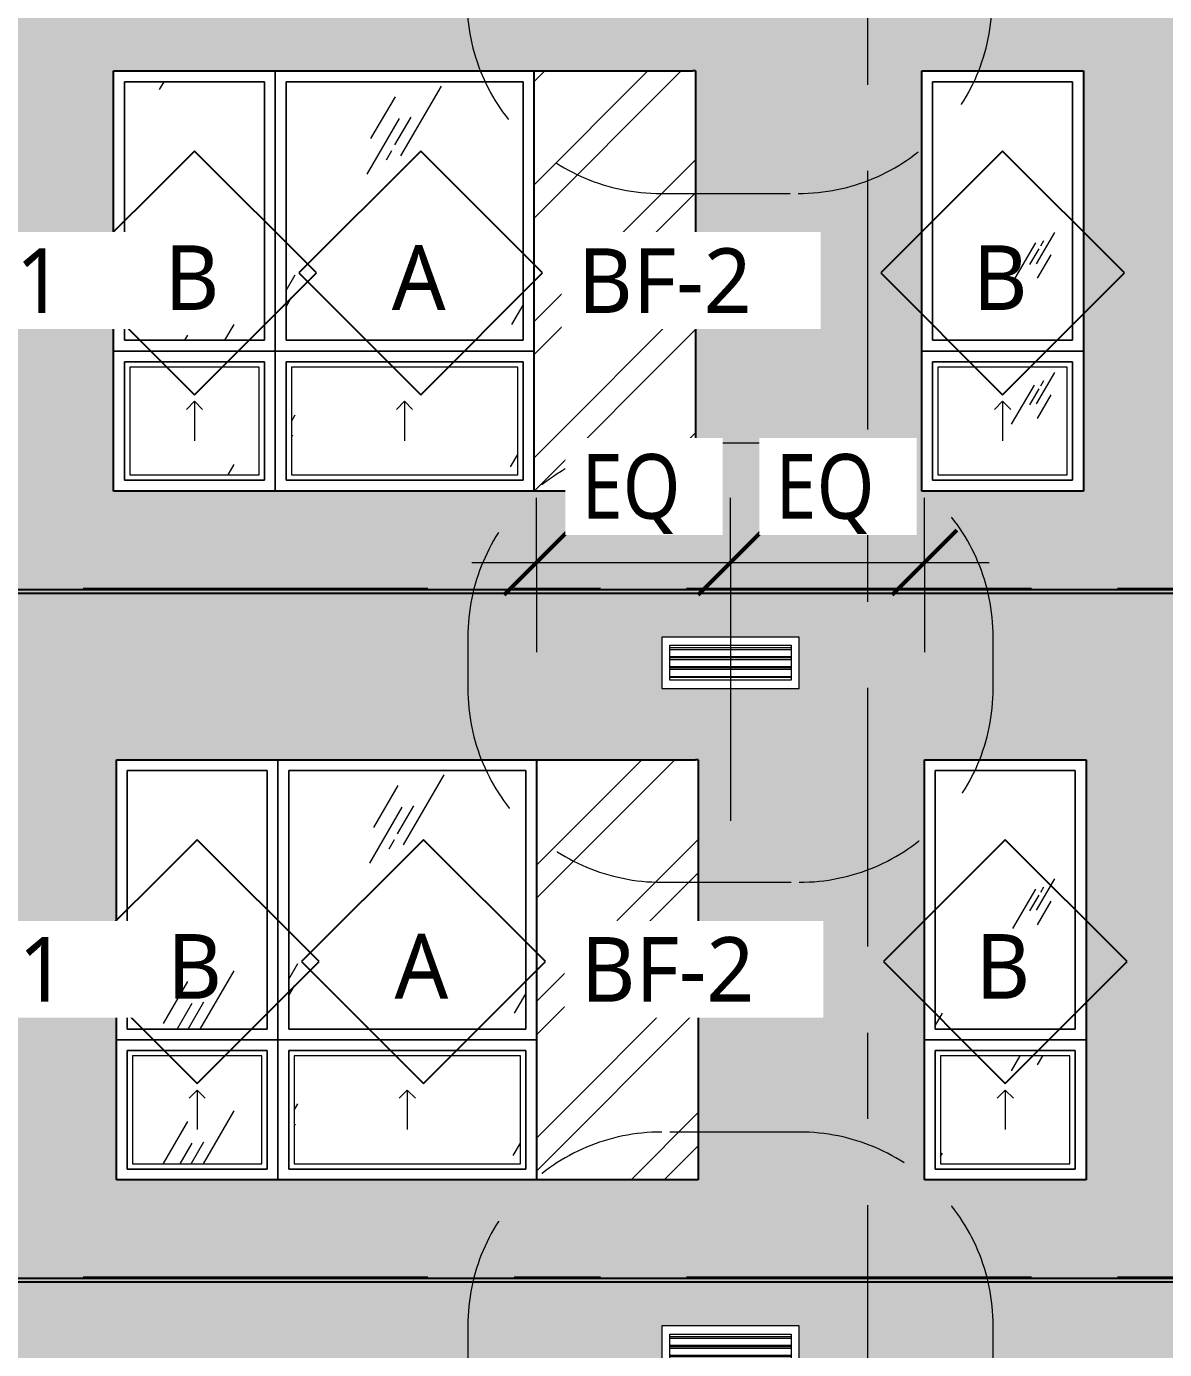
# Model space of a CAD drawing. Header units: inches. Extents: x 6 to 15224, y -733 to 6300.
# Drawn here: x 7010 to 7221.2, y 5463.4 to 5709 of the extents above; entities that cross this region are included whole.
import ezdxf

# ---------------------------------------------------------------- set-up
doc = ezdxf.new("R2010")
doc.units = ezdxf.units.IN
doc.header["$MEASUREMENT"] = 0
for name, pattern in [('Center 1_2_', [112, 64, -16, 16, -16]), ('Center 3_8_', [96, 48, -16, 16, -16]), ('Hidden 3_16_', [36, 24, -12])]:
    doc.linetypes.add(name, pattern=pattern)
for name, color, linetype, lineweight in [('A-ANNO-DIMS', 211, 'Continuous', 13), ('A-ANNO-DIMS-128', 211, 'Continuous', 13), ('A-FLOR-LEVL', 51, 'Continuous', 13), ('A-GENM', 13, 'Continuous', 18), ('A-GLAZ', 151, 'Continuous', 25), ('A-GLAZ-IDEN', 152, 'Continuous', 25), ('A-GLAZ-SILL', 1, 'Continuous', 18), ('A-WALL', 113, 'Continuous', 25), ('A-WALL-PATT', 111, 'Continuous', 25), ('G-ANNO-TEXT', 231, 'Continuous', 13), ('M-EQPM', 50, 'Continuous', 18), ('M-EQPM-HDLN', 50, 'Hidden 3_16_', 13), ('S-GRID', 1, 'Continuous', 13)]:
    doc.layers.add(name, color=color, linetype=linetype, lineweight=lineweight)
doc.styles.add('Open Sans_5', font='OpenSans-Regular.ttf', dxfattribs={"height": 12})
doc.styles.add('Open Sans_8', font='OpenSans-Regular.ttf', dxfattribs={"width": 0.88, "height": 12})
doc.dimstyles.new('Linear_-_3_32___Rounded_1_4___1', dxfattribs={"dimscale": 12, "dimtxt": 12.89496, "dimasz": 1, "dimexe": 1, "dimexo": 0.666667, "dimgap": 0.333333, "dimtad": 1, "dimrnd": 0.25, "dimzin": 3, "dimdsep": 46, "dimlunit": 4, "dimtxsty": 'Open Sans_8', "dimblk1": 'OBLIQUE', "dimblk2": 'OBLIQUE', "dimsah": 1, "dimcen": 0.09, "dimdle": 1, "dimadec": 3, "dimazin": 2, "dimtfac": 1, "dimtdec": 4, "dimtix": 1, "dimtmove": 0, "dimatfit": 3, "dimfxl": 1, "dimtvp": 1, "dimtfill": 1, "dimfrac": 2, "dimtolj": 1, "dimtzin": 0, "dimarcsym": 2})
pattern_1 = [(0, (7465.8091, 0), (5.12, 1.28), [0.16896, -3.671, 0.16896, -3.671, -20.48]), (0, (7465.8091, 0), (5.12, 1.28), [-7.68, 0.16896, -7.511, 0.16896, -3.671, -8.96]), (0, (7465.8091, 0), (5.12, 1.28), [-19.2, 0.16896, -2.391, 0.16896, -6.231]), (120, (7467.7291, 0.64), (-3.66851252, 3.79405007), [0.16896, -3.671, 0.16896, -3.671, -20.48]), (120, (7467.7291, 0.64), (-3.66851252, 3.79405007), [-7.68, 0.16896, -7.511, 0.16896, -3.671, -8.96]), (120, (7467.7291, 0.64), (-3.66851252, 3.79405007), [-19.2, 0.16896, -2.391, 0.16896, -6.231]), (240, (7468.3691, 3.2), (-1.45148748, -5.07405007), [0.16896, -3.671, 0.16896, -3.671, -20.48]), (240, (7468.3691, 3.2), (-1.45148748, -5.07405007), [-7.68, 0.16896, -7.511, 0.16896, -3.671, -8.96]), (240, (7468.3691, 3.2), (-1.45148748, -5.07405007), [-19.2, 0.16896, -2.391, 0.16896, -6.231])]

# ---------------------------------------------------------------- blocks, each defined once
blk = doc.blocks.new('1-2 WD Adaptive - 2_-6_x6_-6_-V85-NORTH ELEVATION')
at = {"layer": 'A-GLAZ', "lineweight": 13}
h = blk.add_hatch(dxfattribs=at)
h.set_pattern_fill('FP_161', color=256, style=0, pattern_type=2)
h.set_pattern_definition([(59.808, (1454.558, 5816.431), (144.0017, 239.99866), [9, -754.581]), (59.808, (1453.824, 5809.818), (144.0017, 239.99866), [12, -751.581]), (59.808, (1459.009, 5815.248), (144.0017, 239.99866), [6, -757.581]), (59.808, (1457.42, 5812.469), (144.0017, 239.99866), [2, -761.581]), (59.808, (1460.115, 5813.223), (144.0017, 239.99866), [15, -748.581]), (59.808, (1485.533, 5783.029), (144.0017, 239.99866), [5.063, -758.519]), (59.808, (1485.092, 5785.293), (144.0017, 239.99866), [6.75, -756.831]), (59.808, (1483.882, 5785.15), (144.0017, 239.99866), [3.375, -760.206]), (59.808, (1485.914, 5788.654), (144.0017, 239.99866), [1.125, -762.456]), (59.808, (1480.7, 5781.922), (144.0017, 239.99866), [8.437, -755.144])])
h.paths.add_polyline_path([(1460.06, 5778.62), (1460.06, 5826.62), (1434.06, 5826.62), (1434.06, 5778.62), (1438.66, 5778.62)])
at = {"layer": 'A-GLAZ-SILL', "lineweight": 13}
h = blk.add_hatch(dxfattribs=at)
h.set_pattern_fill('FP_160', color=256, style=0, pattern_type=2)
h.set_pattern_definition([(59.808, (1454.558, 5790.431), (144.0017, 239.99866), [9, -754.581]), (59.808, (1453.824, 5783.818), (144.0017, 239.99866), [12, -751.581]), (59.808, (1459.009, 5789.248), (144.0017, 239.99866), [6, -757.581]), (59.808, (1457.42, 5786.469), (144.0017, 239.99866), [2, -761.581]), (59.808, (1460.115, 5787.223), (144.0017, 239.99866), [15, -748.581]), (59.808, (1485.533, 5757.029), (144.0017, 239.99866), [5.063, -758.519]), (59.808, (1485.092, 5759.293), (144.0017, 239.99866), [6.75, -756.831]), (59.808, (1483.882, 5759.15), (144.0017, 239.99866), [3.375, -760.206]), (59.808, (1485.914, 5762.654), (144.0017, 239.99866), [1.125, -762.456]), (59.808, (1480.7, 5755.922), (144.0017, 239.99866), [8.438, -755.144])])
h.paths.add_polyline_path([(1455.06, 5753.62), (1459.06, 5753.62), (1459.06, 5773.62), (1435.06, 5773.62), (1435.06, 5753.62)])
at = {"layer": 'A-GLAZ', "lineweight": 13}
for p, q in [((1432.06, 5828.62), (1462.06, 5828.62)), ((1432.06, 5750.62), (1432.06, 5828.62)), ((1460.06, 5826.62), (1434.06, 5826.62)), ((1434.06, 5826.62), (1434.06, 5778.62)), ((1460.06, 5778.62), (1460.06, 5826.62)), ((1462.06, 5828.62), (1462.06, 5750.62)), ((1434.06, 5778.62), (1460.06, 5778.62)), ((1432.06, 5776.62), (1462.06, 5776.62)), ((1462.06, 5776.62), (1432.06, 5776.62)), ((1460.06, 5774.62), (1434.06, 5774.62)), ((1434.06, 5774.62), (1434.06, 5752.62)), ((1460.06, 5752.62), (1460.06, 5774.62)), ((1462.06, 5750.62), (1432.06, 5750.62)), ((1434.06, 5752.62), (1460.06, 5752.62))]:
    blk.add_line(p, q, dxfattribs=at)
at = {"layer": 'A-GLAZ', "linetype": 'Hidden 3_16_', "lineweight": 13}
for q in [(1445.56, 5765.79), (1448.56, 5765.79), (1447.06, 5759.96)]:
    blk.add_line((1447.06, 5767.29), q, dxfattribs=at)
at = {"layer": 'A-GLAZ-SILL'}
for p, q in [((1434.06, 5826.62), (1460.06, 5826.62)), ((1434.06, 5778.62), (1434.06, 5826.62)), ((1460.06, 5826.62), (1434.06, 5826.62)), ((1434.06, 5826.62), (1434.06, 5778.62)), ((1460.06, 5826.62), (1460.06, 5778.62)), ((1460.06, 5778.62), (1460.06, 5826.62)), ((1460.06, 5778.62), (1434.06, 5778.62)), ((1434.06, 5778.62), (1460.06, 5778.62)), ((1434.06, 5774.62), (1460.06, 5774.62)), ((1434.06, 5752.62), (1434.06, 5774.62)), ((1460.06, 5774.62), (1434.06, 5774.62)), ((1434.06, 5774.62), (1434.06, 5752.62)), ((1459.06, 5773.62), (1435.06, 5773.62)), ((1435.06, 5773.62), (1435.06, 5753.62)), ((1459.06, 5753.62), (1459.06, 5773.62)), ((1460.06, 5774.62), (1460.06, 5752.62)), ((1460.06, 5752.62), (1460.06, 5774.62)), ((1435.06, 5753.62), (1459.06, 5753.62)), ((1460.06, 5752.62), (1434.06, 5752.62)), ((1434.06, 5752.62), (1460.06, 5752.62))]:
    blk.add_line(p, q, dxfattribs=at)
blk = doc.blocks.new('1-2 WD Adaptive-Recess-TS - 4_-0_x6_-6_ - 2_-6_ Recess R-V92-NORTH ELEVATION')
at = {"layer": 'A-GLAZ', "lineweight": 13}
h = blk.add_hatch(dxfattribs=at)
h.set_pattern_fill('FP_165', color=256, style=0, pattern_type=2)
h.set_pattern_definition([(45.064, (1563.732, 0), (-12.64331, 12.67116), []), (45.064, (1563.732, 19.2), (-12.64331, 12.67116), [])])
h.paths.add_polyline_path([(1216.56, 5494.87), (1216.56, 5572.87), (1186.56, 5572.87), (1186.56, 5494.87), (1195.79, 5494.87)])
h = blk.add_hatch(dxfattribs=at)
h.set_pattern_fill('FP_189', color=256, style=0, pattern_type=2)
h.set_pattern_definition([(59.808, (1170.058, 5560.681), (144.0017, 239.99866), [9, -754.581]), (59.808, (1169.324, 5554.068), (144.0017, 239.99866), [12, -751.581]), (59.808, (1174.509, 5559.498), (144.0017, 239.99866), [6, -757.581]), (59.808, (1172.92, 5556.719), (144.0017, 239.99866), [2, -761.581]), (59.808, (1175.615, 5557.473), (144.0017, 239.99866), [15, -748.581]), (59.808, (1201.033, 5527.279), (144.0017, 239.99866), [5.063, -758.519]), (59.808, (1200.592, 5529.543), (144.0017, 239.99866), [6.75, -756.831]), (59.808, (1199.382, 5529.4), (144.0017, 239.99866), [3.375, -760.206]), (59.808, (1201.414, 5532.904), (144.0017, 239.99866), [1.125, -762.456]), (59.808, (1196.2, 5526.172), (144.0017, 239.99866), [8.437, -755.144])])
h.paths.add_polyline_path([(1140.56, 5522.87), (1184.56, 5522.87), (1184.56, 5570.87), (1140.56, 5570.87), (1140.56, 5545.46)])
at = {"layer": 'A-GLAZ-SILL', "lineweight": 13}
h = blk.add_hatch(dxfattribs=at)
h.set_pattern_fill('FP_188', color=256, style=0, pattern_type=2)
h.set_pattern_definition([(59.808, (1170.058, 5534.681), (144.0017, 239.99866), [9, -754.581]), (59.808, (1169.324, 5528.068), (144.0017, 239.99866), [12, -751.581]), (59.808, (1174.509, 5533.498), (144.0017, 239.99866), [6, -757.581]), (59.808, (1172.92, 5530.719), (144.0017, 239.99866), [2, -761.581]), (59.808, (1175.615, 5531.473), (144.0017, 239.99866), [15, -748.581]), (59.808, (1201.033, 5501.279), (144.0017, 239.99866), [5.062, -758.519]), (59.808, (1200.592, 5503.543), (144.0017, 239.99866), [6.75, -756.831]), (59.808, (1199.382, 5503.4), (144.0017, 239.99866), [3.375, -760.206]), (59.808, (1201.414, 5506.904), (144.0017, 239.99866), [1.125, -762.456]), (59.808, (1196.2, 5500.172), (144.0017, 239.99866), [8.438, -755.144])])
h.paths.add_polyline_path([(1158.54, 5497.87), (1183.56, 5497.87), (1183.56, 5517.87), (1141.56, 5517.87), (1141.56, 5497.87)])
at = {"layer": 'A-GLAZ', "lineweight": 13}
for p, q in [((1138.56, 5520.87), (1138.56, 5572.87)), ((1138.56, 5572.87), (1216.09, 5572.87)), ((1138.56, 5494.87), (1138.56, 5572.87)), ((1184.56, 5570.87), (1140.56, 5570.87)), ((1140.56, 5570.87), (1140.56, 5522.87)), ((1184.56, 5522.87), (1184.56, 5570.87)), ((1140.56, 5522.87), (1184.56, 5522.87)), ((1138.56, 5494.87), (1138.56, 5520.87)), ((1138.56, 5520.87), (1186.56, 5520.87)), ((1186.56, 5520.87), (1138.56, 5520.87)), ((1184.56, 5518.87), (1140.56, 5518.87)), ((1140.56, 5518.87), (1140.56, 5496.87)), ((1184.56, 5496.87), (1184.56, 5518.87)), ((1140.56, 5496.87), (1184.56, 5496.87)), ((1216.09, 5494.87), (1138.56, 5494.87))]:
    blk.add_line(p, q, dxfattribs=at)
at = {"layer": 'A-GLAZ'}
for p, q in [((1186.56, 5572.87), (1186.56, 5494.87)), ((1216.56, 5572.87), (1216.09, 5572.87)), ((1216.56, 5572.87), (1216.56, 5494.87)), ((1216.56, 5494.87), (1216.09, 5494.87))]:
    blk.add_line(p, q, dxfattribs=at)
at = {"layer": 'A-GLAZ', "linetype": 'Hidden 3_16_', "lineweight": 13}
for q in [(1161.06, 5510.04), (1164.06, 5510.04), (1162.56, 5504.21)]:
    blk.add_line((1162.56, 5511.54), q, dxfattribs=at)
at = {"layer": 'A-GLAZ-SILL'}
for p, q in [((1140.56, 5570.87), (1184.56, 5570.87)), ((1140.56, 5522.87), (1140.56, 5570.87)), ((1184.56, 5570.87), (1140.56, 5570.87)), ((1140.56, 5570.87), (1140.56, 5522.87)), ((1184.56, 5570.87), (1184.56, 5522.87)), ((1184.56, 5522.87), (1184.56, 5570.87)), ((1184.56, 5522.87), (1140.56, 5522.87)), ((1140.56, 5522.87), (1184.56, 5522.87)), ((1140.56, 5518.87), (1184.56, 5518.87)), ((1140.56, 5496.87), (1140.56, 5518.87)), ((1184.56, 5518.87), (1140.56, 5518.87)), ((1140.56, 5518.87), (1140.56, 5496.87)), ((1183.56, 5517.87), (1141.56, 5517.87)), ((1141.56, 5517.87), (1141.56, 5497.87)), ((1183.56, 5497.87), (1183.56, 5517.87)), ((1184.56, 5518.87), (1184.56, 5496.87)), ((1184.56, 5496.87), (1184.56, 5518.87)), ((1141.56, 5497.87), (1183.56, 5497.87)), ((1184.56, 5496.87), (1140.56, 5496.87)), ((1140.56, 5496.87), (1184.56, 5496.87))]:
    blk.add_line(p, q, dxfattribs=at)
blk = doc.blocks.new('1-2 WD Adaptive-Recess-TS - 4_-0_x6_-6_ - 2_-6_ Recess R-V93-NORTH ELEVATION')
at = {"layer": 'A-GLAZ', "lineweight": 13}
h = blk.add_hatch(dxfattribs=at)
h.set_pattern_fill('FP_190', color=256, style=0, pattern_type=2)
h.set_pattern_definition([(45.064, (1563.73, 0), (-12.64331, 12.67116), []), (45.064, (1563.73, 19.2), (-12.64331, 12.67116), [])])
h.paths.add_polyline_path([(1216.06, 5622.75), (1216.06, 5700.75), (1186.06, 5700.75), (1186.06, 5622.75), (1195.79, 5622.75)])
h = blk.add_hatch(dxfattribs=at)
h.set_pattern_fill('FP_192', color=256, style=0, pattern_type=2)
h.set_pattern_definition([(59.808, (1169.558, 5688.556), (144.0017, 239.99866), [9, -754.581]), (59.808, (1168.824, 5681.943), (144.0017, 239.99866), [12, -751.581]), (59.808, (1174.009, 5687.373), (144.0017, 239.99866), [6, -757.581]), (59.808, (1172.42, 5684.594), (144.0017, 239.99866), [2, -761.581]), (59.808, (1175.115, 5685.348), (144.0017, 239.99866), [15, -748.581]), (59.808, (1200.533, 5655.154), (144.0017, 239.99866), [5.063, -758.519]), (59.808, (1200.092, 5657.418), (144.0017, 239.99866), [6.75, -756.831]), (59.808, (1198.882, 5657.275), (144.0017, 239.99866), [3.375, -760.206]), (59.808, (1200.914, 5660.779), (144.0017, 239.99866), [1.125, -762.456]), (59.808, (1195.7, 5654.047), (144.0017, 239.99866), [8.437, -755.144])])
h.paths.add_polyline_path([(1158.54, 5650.75), (1184.06, 5650.75), (1184.06, 5698.75), (1140.06, 5698.75), (1140.06, 5650.75)])
at = {"layer": 'A-GLAZ-SILL', "lineweight": 13}
h = blk.add_hatch(dxfattribs=at)
h.set_pattern_fill('FP_191', color=256, style=0, pattern_type=2)
h.set_pattern_definition([(59.808, (1169.558, 5662.556), (144.0017, 239.99866), [9, -754.581]), (59.808, (1168.824, 5655.943), (144.0017, 239.99866), [12, -751.581]), (59.808, (1174.009, 5661.373), (144.0017, 239.99866), [6, -757.581]), (59.808, (1172.42, 5658.594), (144.0017, 239.99866), [2, -761.581]), (59.808, (1175.115, 5659.348), (144.0017, 239.99866), [15, -748.581]), (59.808, (1200.533, 5629.154), (144.0017, 239.99866), [5.062, -758.519]), (59.808, (1200.092, 5631.418), (144.0017, 239.99866), [6.75, -756.831]), (59.808, (1198.882, 5631.275), (144.0017, 239.99866), [3.375, -760.206]), (59.808, (1200.914, 5634.779), (144.0017, 239.99866), [1.125, -762.456]), (59.808, (1195.7, 5628.047), (144.0017, 239.99866), [8.438, -755.144])])
h.paths.add_polyline_path([(1158.54, 5625.75), (1183.06, 5625.75), (1183.06, 5645.75), (1141.06, 5645.75), (1141.06, 5625.75)])
at = {"layer": 'A-GLAZ', "lineweight": 13}
for p, q in [((1138.06, 5648.75), (1138.06, 5700.75)), ((1138.06, 5700.75), (1215.59, 5700.75)), ((1138.06, 5622.75), (1138.06, 5700.75)), ((1184.06, 5698.75), (1140.06, 5698.75)), ((1140.06, 5698.75), (1140.06, 5650.75)), ((1184.06, 5650.75), (1184.06, 5698.75)), ((1140.06, 5650.75), (1184.06, 5650.75)), ((1138.06, 5622.75), (1138.06, 5648.75)), ((1138.06, 5648.75), (1186.06, 5648.75)), ((1186.06, 5648.75), (1138.06, 5648.75)), ((1184.06, 5646.75), (1140.06, 5646.75)), ((1140.06, 5646.75), (1140.06, 5624.75)), ((1184.06, 5624.75), (1184.06, 5646.75)), ((1215.59, 5622.75), (1138.06, 5622.75)), ((1140.06, 5624.75), (1184.06, 5624.75))]:
    blk.add_line(p, q, dxfattribs=at)
at = {"layer": 'A-GLAZ'}
for p, q in [((1186.06, 5700.75), (1186.06, 5622.75)), ((1216.06, 5700.75), (1215.59, 5700.75)), ((1216.06, 5700.75), (1216.06, 5622.75)), ((1216.06, 5622.75), (1215.59, 5622.75))]:
    blk.add_line(p, q, dxfattribs=at)
at = {"layer": 'A-GLAZ', "linetype": 'Hidden 3_16_', "lineweight": 13}
for q in [(1160.56, 5637.92), (1163.56, 5637.92), (1162.06, 5632.08)]:
    blk.add_line((1162.06, 5639.42), q, dxfattribs=at)
at = {"layer": 'A-GLAZ-SILL'}
for p, q in [((1140.06, 5698.75), (1184.06, 5698.75)), ((1140.06, 5650.75), (1140.06, 5698.75)), ((1184.06, 5698.75), (1140.06, 5698.75)), ((1140.06, 5698.75), (1140.06, 5650.75)), ((1184.06, 5698.75), (1184.06, 5650.75)), ((1184.06, 5650.75), (1184.06, 5698.75)), ((1184.06, 5650.75), (1140.06, 5650.75)), ((1140.06, 5650.75), (1184.06, 5650.75)), ((1140.06, 5646.75), (1184.06, 5646.75)), ((1140.06, 5624.75), (1140.06, 5646.75)), ((1184.06, 5646.75), (1140.06, 5646.75)), ((1140.06, 5646.75), (1140.06, 5624.75)), ((1183.06, 5645.75), (1141.06, 5645.75)), ((1141.06, 5645.75), (1141.06, 5625.75)), ((1183.06, 5625.75), (1183.06, 5645.75)), ((1184.06, 5646.75), (1184.06, 5624.75)), ((1184.06, 5624.75), (1184.06, 5646.75)), ((1141.06, 5625.75), (1183.06, 5625.75)), ((1184.06, 5624.75), (1140.06, 5624.75)), ((1140.06, 5624.75), (1184.06, 5624.75))]:
    blk.add_line(p, q, dxfattribs=at)
blk = doc.blocks.new('1-2 WD Adaptive - 2_-6_x6_-6_-V87-NORTH ELEVATION')
at = {"layer": 'A-GLAZ', "lineweight": 13}
h = blk.add_hatch(dxfattribs=at)
h.set_pattern_fill('FP_172', color=256, style=0, pattern_type=2)
h.set_pattern_definition([(59.808, (1131.058, 5944.306), (144.0017, 239.99866), [9, -754.581]), (59.808, (1130.324, 5937.693), (144.0017, 239.99866), [12, -751.581]), (59.808, (1135.509, 5943.123), (144.0017, 239.99866), [6, -757.581]), (59.808, (1133.92, 5940.344), (144.0017, 239.99866), [2, -761.581]), (59.808, (1136.615, 5941.098), (144.0017, 239.99866), [15, -748.581]), (59.808, (1162.033, 5910.904), (144.0017, 239.99866), [5.063, -758.519]), (59.808, (1161.592, 5913.168), (144.0017, 239.99866), [6.75, -756.831]), (59.808, (1160.382, 5913.025), (144.0017, 239.99866), [3.375, -760.206]), (59.808, (1162.414, 5916.529), (144.0017, 239.99866), [1.125, -762.456]), (59.808, (1157.2, 5909.797), (144.0017, 239.99866), [8.437, -755.144])])
h.paths.add_polyline_path([(1110.56, 5906.5), (1136.56, 5906.5), (1136.56, 5954.5), (1110.56, 5954.5), (1110.56, 5932.5)])
at = {"layer": 'A-GLAZ-SILL', "lineweight": 13}
h = blk.add_hatch(dxfattribs=at)
h.set_pattern_fill('FP_171', color=256, style=0, pattern_type=2)
h.set_pattern_definition([(59.808, (1131.058, 5918.306), (144.0017, 239.99866), [9, -754.581]), (59.808, (1130.324, 5911.693), (144.0017, 239.99866), [12, -751.581]), (59.808, (1135.509, 5917.123), (144.0017, 239.99866), [6, -757.581]), (59.808, (1133.92, 5914.344), (144.0017, 239.99866), [2, -761.581]), (59.808, (1136.615, 5915.098), (144.0017, 239.99866), [15, -748.581]), (59.808, (1162.033, 5884.904), (144.0017, 239.99866), [5.063, -758.519]), (59.808, (1161.592, 5887.168), (144.0017, 239.99866), [6.75, -756.831]), (59.808, (1160.382, 5887.025), (144.0017, 239.99866), [3.375, -760.206]), (59.808, (1162.414, 5890.529), (144.0017, 239.99866), [1.125, -762.456]), (59.808, (1157.2, 5883.797), (144.0017, 239.99866), [8.438, -755.144])])
h.paths.add_polyline_path([(1121.29, 5881.5), (1135.56, 5881.5), (1135.56, 5901.5), (1111.56, 5901.5), (1111.56, 5881.5)])
at = {"layer": 'A-GLAZ', "lineweight": 13}
for p, q in [((1108.56, 5956.5), (1138.56, 5956.5)), ((1108.56, 5878.5), (1108.56, 5956.5)), ((1136.56, 5954.5), (1110.56, 5954.5)), ((1110.56, 5954.5), (1110.56, 5906.5)), ((1136.56, 5906.5), (1136.56, 5954.5)), ((1138.56, 5956.5), (1138.56, 5904.5)), ((1138.56, 5956.5), (1138.56, 5878.5)), ((1110.56, 5906.5), (1136.56, 5906.5)), ((1108.56, 5904.5), (1138.56, 5904.5)), ((1138.56, 5904.5), (1108.56, 5904.5)), ((1138.56, 5904.5), (1138.56, 5878.5)), ((1136.56, 5902.5), (1110.56, 5902.5)), ((1110.56, 5902.5), (1110.56, 5880.5)), ((1136.56, 5880.5), (1136.56, 5902.5)), ((1138.56, 5878.5), (1108.56, 5878.5)), ((1110.56, 5880.5), (1136.56, 5880.5))]:
    blk.add_line(p, q, dxfattribs=at)
at = {"layer": 'A-GLAZ', "linetype": 'Hidden 3_16_', "lineweight": 13}
for q in [(1122.06, 5893.67), (1125.06, 5893.67), (1123.56, 5887.83)]:
    blk.add_line((1123.56, 5895.17), q, dxfattribs=at)
at = {"layer": 'A-GLAZ-SILL'}
for p, q in [((1110.56, 5954.5), (1136.56, 5954.5)), ((1110.56, 5906.5), (1110.56, 5954.5)), ((1136.56, 5954.5), (1110.56, 5954.5)), ((1110.56, 5954.5), (1110.56, 5906.5)), ((1136.56, 5954.5), (1136.56, 5906.5)), ((1136.56, 5906.5), (1136.56, 5954.5)), ((1136.56, 5906.5), (1110.56, 5906.5)), ((1110.56, 5906.5), (1136.56, 5906.5)), ((1110.56, 5902.5), (1136.56, 5902.5)), ((1110.56, 5880.5), (1110.56, 5902.5)), ((1136.56, 5902.5), (1110.56, 5902.5)), ((1110.56, 5902.5), (1110.56, 5880.5)), ((1135.56, 5901.5), (1111.56, 5901.5)), ((1111.56, 5901.5), (1111.56, 5881.5)), ((1135.56, 5881.5), (1135.56, 5901.5)), ((1136.56, 5902.5), (1136.56, 5880.5)), ((1136.56, 5880.5), (1136.56, 5902.5)), ((1111.56, 5881.5), (1135.56, 5881.5)), ((1136.56, 5880.5), (1110.56, 5880.5)), ((1110.56, 5880.5), (1136.56, 5880.5))]:
    blk.add_line(p, q, dxfattribs=at)
blk = doc.blocks.new('ME Louvers w Trim-AM - 24_ x 8_-17810123-NORTH ELEVATION')
at = {"layer": 'A-GENM', "lineweight": 13}
for p, q in [((518.81, 5465.75), (496.31, 5465.75)), ((496.31, 5465.48), (518.81, 5465.48)), ((518.81, 5464.1), (496.31, 5464.1)), ((518.81, 5463.95), (496.31, 5463.95)), ((518.81, 5463.9), (496.31, 5463.9)), ((496.31, 5463.63), (518.81, 5463.63)), ((518.81, 5462.25), (496.31, 5462.25)), ((518.81, 5462.1), (496.31, 5462.1)), ((518.81, 5462.05), (496.31, 5462.05)), ((496.31, 5461.78), (518.81, 5461.78)), ((518.81, 5460.4), (496.31, 5460.4)), ((518.81, 5460.25), (496.31, 5460.25))]:
    blk.add_line(p, q, dxfattribs=at)
at = {"layer": 'M-EQPM'}
for p, q in [((494.81, 5467.75), (494.81, 5458.25)), ((520.31, 5467.75), (494.81, 5467.75)), ((496.31, 5466.25), (518.81, 5466.25)), ((496.31, 5459.75), (496.31, 5466.25)), ((518.81, 5466.25), (518.81, 5459.75)), ((520.31, 5458.25), (520.31, 5467.75)), ((494.81, 5458.25), (520.31, 5458.25)), ((518.81, 5459.75), (496.31, 5459.75))]:
    blk.add_line(p, q, dxfattribs=at)
at = {"layer": 'M-EQPM-HDLN'}
for p, q in [((520.31, 5503.75), (494.81, 5503.75)), ((458.81, 5467.75), (458.81, 5458.25)), ((556.31, 5458.25), (556.31, 5467.75)), ((494.81, 5422.25), (520.31, 5422.25))]:
    blk.add_line(p, q, dxfattribs=at)
for centre, start, end in [((494.81, 5467.75), 90, 180), ((520.31, 5467.75), 0, 90), ((494.81, 5458.25), 180, 270), ((520.31, 5458.25), 270, 360)]:
    blk.add_arc(centre, 36, start, end, dxfattribs=at)
blk = doc.blocks.new('TAG Window-AM - Standard-51685-NORTH ELEVATION')
at = {"layer": 'A-GLAZ-IDEN'}
for p, q in [((1541.89, 5558), (1519.26, 5535.38)), ((1564.52, 5535.38), (1541.89, 5558)), ((1519.26, 5535.38), (1541.89, 5512.75)), ((1541.89, 5512.75), (1564.52, 5535.38))]:
    blk.add_line(p, q, dxfattribs=at)
blk = doc.blocks.new('DIMBLOCK38-NORTH ELEVATION')
at = {"layer": 'A-ANNO-DIMS-128'}
for p, q in [((7104.65, 5609.48), (7104.65, 5621.48)), ((7140.65, 5609.48), (7140.65, 5621.48)), ((7092.65, 5609.48), (7140.65, 5609.48)), ((7104.65, 5609.48), (7104.65, 5592.87)), ((7140.65, 5609.48), (7140.65, 5561.5))]:
    blk.add_line(p, q, dxfattribs=at)
at = {"layer": 'A-ANNO-DIMS-128', "lineweight": 50}
for p, q in [((7104.65, 5609.48), (7110.65, 5615.48)), ((7140.65, 5609.48), (7146.65, 5615.48)), ((7104.65, 5609.48), (7098.65, 5603.48)), ((7140.65, 5609.48), (7134.65, 5603.48))]:
    blk.add_line(p, q, dxfattribs=at)
at = {"layer": 'A-ANNO-DIMS-128', "color": 0, "insert": (7112.98, 5629.62), "char_height": 12, "width": 23.2109, "attachment_point": 1, "line_spacing_factor": 1.151336, "style": 'Open Sans_8', "bg_fill": 3, "box_fill_scale": 1.25, "bg_fill_color": 256, "bg_fill_true_color": 13158600, "bg_fill_transparency": 0}
blk.add_mtext('EQ', dxfattribs=at)
blk = doc.blocks.new('_Oblique')
at = {"color": 0, "linetype": 'ByBlock', "lineweight": -2}
blk.add_line((-0.5, -0.5), (0.5, 0.5), dxfattribs=at)
blk = doc.blocks.new('DIMBLOCK39-NORTH ELEVATION')
at = {"layer": 'A-ANNO-DIMS-128'}
for p, q in [((7140.65, 5609.48), (7140.65, 5621.48)), ((7176.65, 5609.48), (7176.65, 5621.48)), ((7140.65, 5609.48), (7188.65, 5609.48)), ((7140.65, 5609.48), (7140.65, 5561.5)), ((7176.65, 5609.48), (7176.65, 5592.87))]:
    blk.add_line(p, q, dxfattribs=at)
at = {"layer": 'A-ANNO-DIMS-128', "lineweight": 50}
for p, q in [((7140.65, 5609.48), (7146.65, 5615.48)), ((7176.65, 5609.48), (7182.65, 5615.48)), ((7140.65, 5609.48), (7134.65, 5603.48)), ((7176.65, 5609.48), (7170.65, 5603.48))]:
    blk.add_line(p, q, dxfattribs=at)
at = {"layer": 'A-ANNO-DIMS-128', "color": 0, "insert": (7148.98, 5629.62), "char_height": 12, "width": 23.2109, "attachment_point": 1, "line_spacing_factor": 1.151336, "style": 'Open Sans_8', "bg_fill": 3, "box_fill_scale": 1.25, "bg_fill_color": 256, "bg_fill_true_color": 13158600, "bg_fill_transparency": 0}
blk.add_mtext('EQ', dxfattribs=at)

msp = doc.modelspace()

# ---------------------------------------------------------------- hatches: boundary and pattern name
at = {"layer": 'A-WALL-PATT', "lineweight": 13}
h = msp.add_hatch(dxfattribs=at)
h.set_pattern_fill('FP_144', color=256, style=0, pattern_type=2)
h.set_pattern_definition(pattern_1)
h.paths.add_polyline_path([(6964.87703589, 5604.5), (7395.3988696, 5604.5), (7395.3988696, 5731.625), (6595.8988696, 5731.625), (6595.8988696, 5604.5), (6927.62736923, 5604.5)])
h.paths.add_polyline_path([(7290.1488696, 5622.75), (7230.1488696, 5622.75), (7230.1488696, 5700.75), (7290.1488696, 5700.75), (7290.1488696, 5626.51504298)])
h.paths.add_polyline_path([(7337.37370256, 5622.75), (7308.1488696, 5622.75), (7308.1488696, 5700.75), (7374.1488696, 5700.75), (7374.1488696, 5622.75), (7354.1488696, 5622.75)])
h.paths.add_polyline_path([(7206.1488696, 5622.75), (7176.1488696, 5622.75), (7176.1488696, 5700.75), (7206.1488696, 5700.75), (7206.1488696, 5685.41240001)])
h.paths.add_polyline_path([(6964.87703589, 5622.75), (6924.1488696, 5622.75), (6924.1488696, 5700.75), (6990.1488696, 5700.75), (6990.1488696, 5622.75), (6989.86682442, 5622.75)])
h.paths.add_polyline_path([(6792.1488696, 5622.75), (6792.1488696, 5700.75), (6858.1488696, 5700.75), (6858.1488696, 5622.75), (6792.43091477, 5622.75)])
h.paths.add_polyline_path([(7026.1488696, 5622.75), (7026.1488696, 5700.75), (7134.1488696, 5700.75), (7134.1488696, 5622.75), (7039.37636923, 5622.75)])
h.paths.add_polyline_path([(6666.87970256, 5622.75), (6612.1488696, 5622.75), (6612.1488696, 5700.75), (6720.1488696, 5700.75), (6720.1488696, 5622.75), (6690.1488696, 5622.75)])
h.paths.add_polyline_path([(6763.2113696, 5714), (6737.7113696, 5714), (6737.7113696, 5723.5), (6763.2113696, 5723.5), (6763.2113696, 5714.39631579)])
h.paths.add_polyline_path([(7127.7113696, 5714), (7127.7113696, 5723.5), (7153.2113696, 5723.5), (7153.2113696, 5714), (7128.4613696, 5714)])
h.paths.add_polyline_path([(6902.7113696, 5714), (6878.7113696, 5714), (6878.7113696, 5723.5), (6904.2113696, 5723.5), (6904.2113696, 5714), (6903.4613696, 5714)])
h = msp.add_hatch(dxfattribs=at)
h.set_pattern_fill('FP_144', color=256, style=0, pattern_type=2)
h.set_pattern_definition(pattern_1)
h.paths.add_polyline_path([(6964.87703589, 5603.75), (7395.3988696, 5603.75), (7395.3988696, 5604.5), (6595.8988696, 5604.5), (6595.8988696, 5603.75), (6927.62736923, 5603.75)])
h = msp.add_hatch(dxfattribs=at)
h.set_pattern_fill('FP_144', color=256, style=0, pattern_type=2)
h.set_pattern_definition(pattern_1)
h.paths.add_polyline_path([(6890.37770256, 5476.625), (7405.8363696, 5476.625), (7405.8363696, 5603.75), (6595.8988696, 5603.75), (6595.8988696, 5476.625), (6815.87836923, 5476.625)])
h.paths.add_polyline_path([(7374.1488696, 5494.875), (7308.1488696, 5494.875), (7308.1488696, 5572.875), (7374.1488696, 5572.875), (7374.1488696, 5510.54211052)])
h.paths.add_polyline_path([(6924.6488696, 5494.875), (6924.6488696, 5572.875), (6990.6488696, 5572.875), (6990.6488696, 5494.875), (6964.87703589, 5494.875)])
h.paths.add_polyline_path([(6792.6488696, 5494.875), (6792.6488696, 5572.875), (6858.6488696, 5572.875), (6858.6488696, 5494.875), (6792.93091477, 5494.875)])
h.paths.add_polyline_path([(6612.6488696, 5494.875), (6612.6488696, 5572.875), (6720.6488696, 5572.875), (6720.6488696, 5494.875), (6629.63003589, 5494.875)])
h.paths.add_polyline_path([(7026.6488696, 5494.875), (7026.6488696, 5572.875), (7134.6488696, 5572.875), (7134.6488696, 5494.875), (7039.37636923, 5494.875)])
h.paths.add_polyline_path([(7290.1787943, 5494.875), (7230.6488696, 5494.875), (7230.6488696, 5572.875), (7290.6488696, 5572.875), (7290.6488696, 5494.875)])
h.paths.add_polyline_path([(7176.6488696, 5494.875), (7176.6488696, 5572.875), (7206.6488696, 5572.875), (7206.6488696, 5494.875), (7188.37503589, 5494.875)])
h.paths.add_polyline_path([(7134.6488696, 5586.125), (7127.8988696, 5586.125), (7127.8988696, 5595.625), (7153.3988696, 5595.625), (7153.3988696, 5586.125), (7151.12536923, 5586.125)])
h.paths.add_polyline_path([(6741.37903589, 5586.125), (6737.8988696, 5586.125), (6737.8988696, 5595.625), (6763.3988696, 5595.625), (6763.3988696, 5586.125), (6760.00386923, 5586.125)])
h.paths.add_polyline_path([(6903.6488696, 5586.125), (6878.8988696, 5586.125), (6878.8988696, 5595.625), (6904.3988696, 5595.625), (6904.3988696, 5586.125)])
h = msp.add_hatch(dxfattribs=at)
h.set_pattern_fill('FP_144', color=256, style=0, pattern_type=2)
h.set_pattern_definition(pattern_1)
h.paths.add_polyline_path([(7002.12670256, 5475.875), (7405.8363696, 5475.875), (7405.8363696, 5476.625), (6595.8988696, 5476.625), (6595.8988696, 5475.875), (6990.6488696, 5475.875)])
h = msp.add_hatch(dxfattribs=at)
h.set_pattern_fill('FP_144', color=256, style=0, pattern_type=2)
h.set_pattern_definition(pattern_1)
h.paths.add_polyline_path([(6611.0238696, 5349), (6622.1488696, 5349), (6622.1488696, 5377), (7520.3988696, 5377), (7520.3988696, 5475.875), (6595.8988696, 5475.875), (6595.8988696, 5349), (6597.33538728, 5349)])
h.paths.add_polyline_path([(6964.87703589, 5385), (6906.3988696, 5385), (6906.3988696, 5445), (6972.3988696, 5445), (6972.3988696, 5385)])
h.paths.add_polyline_path([(6619.10720293, 5385), (6612.3988696, 5385), (6612.3988696, 5445), (6708.3988696, 5445), (6708.3988696, 5385), (6622.1488696, 5385)])
h.paths.add_polyline_path([(7113.87570256, 5385), (7026.1488696, 5385), (7026.1488696, 5445), (7122.1488696, 5445), (7122.1488696, 5385), (7121.86682442, 5385)])
h.paths.add_polyline_path([(6768.1488696, 5385), (6768.1488696, 5445), (6816.1488696, 5445), (6816.1488696, 5385), (6768.43091477, 5385)])
h.paths.add_polyline_path([(7482.1488696, 5385), (7452.1488696, 5385), (7452.1488696, 5445), (7482.1488696, 5445), (7482.1488696, 5405.51373334)])
h.paths.add_polyline_path([(7350.1488696, 5385), (7350.1488696, 5445), (7380.1488696, 5445), (7380.1488696, 5385)])
h.paths.add_polyline_path([(7200.1488696, 5385), (7200.1488696, 5445), (7248.1488696, 5445), (7248.1488696, 5385)])
h.paths.add_polyline_path([(7326.1488696, 5385), (7266.1488696, 5385), (7266.1488696, 5445), (7326.1488696, 5445), (7326.1488696, 5390.07488987)])
h.paths.add_polyline_path([(6858.1488696, 5385), (6828.1488696, 5385), (6828.1488696, 5445), (6858.1488696, 5445), (6858.1488696, 5405.51373334)])
h.paths.add_polyline_path([(6903.6488696, 5458.25), (6878.8988696, 5458.25), (6878.8988696, 5467.75), (6904.3988696, 5467.75), (6904.3988696, 5458.25), (6903.79619102, 5458.25)])
h.paths.add_polyline_path([(7151.01494102, 5458.25), (7127.8988696, 5458.25), (7127.8988696, 5467.75), (7153.3988696, 5467.75), (7153.3988696, 5458.25), (7151.12536923, 5458.25)])
h.paths.add_polyline_path([(6735.1488696, 5458.25), (6734.3988696, 5458.25), (6734.3988696, 5467.75), (6759.8988696, 5467.75), (6759.8988696, 5458.25), (6735.8988696, 5458.25)])

# ---------------------------------------------------------------- linework, layer by layer
at = {"layer": 'A-FLOR-LEVL', "linetype": 'Center 1_2_'}
for p, q in [((5788.49234292, 5604.75), (8064.94482678, 5604.75)), ((5788.49234292, 5476.875), (8064.94482678, 5476.875))]:
    msp.add_line(p, q, dxfattribs=at)
at = {"layer": 'A-WALL'}
for p, q in [((7026.1488696, 5622.75), (7026.1488696, 5700.75)), ((7026.1488696, 5700.75), (7133.6787943, 5700.75)), ((7176.1488696, 5622.75), (7176.1488696, 5700.75)), ((7176.1488696, 5700.75), (7206.1488696, 5700.75)), ((7206.1488696, 5700.75), (7206.1488696, 5622.75)), ((7133.6787943, 5622.75), (7026.1488696, 5622.75)), ((7206.1488696, 5622.75), (7176.1488696, 5622.75)), ((7788.4613696, 5603.75), (5883.2113696, 5603.75)), ((6595.8988696, 5604.5), (7406.4613696, 5604.5)), ((7026.6488696, 5494.875), (7026.6488696, 5572.875)), ((7026.6488696, 5572.875), (7134.1787943, 5572.875)), ((7176.6488696, 5572.875), (7206.6488696, 5572.875)), ((7176.6488696, 5494.875), (7176.6488696, 5572.875)), ((7206.6488696, 5572.875), (7206.6488696, 5494.875)), ((7134.1787943, 5494.875), (7026.6488696, 5494.875)), ((7206.6488696, 5494.875), (7176.6488696, 5494.875)), ((7788.4613696, 5475.875), (5883.2113696, 5475.875)), ((6595.8988696, 5476.625), (7405.8363696, 5476.625))]:
    msp.add_line(p, q, dxfattribs=at)
at = {"layer": 'S-GRID', "linetype": 'Center 3_8_'}
msp.add_line((7166.1488696, 5058.19108611), (7166.1488696, 6219.06052942), dxfattribs=at)

# ---------------------------------------------------------------- block references
at = {"layer": 'A-GLAZ'}
for name, p in [('1-2 WD Adaptive - 2_-6_x6_-6_-V87-NORTH ELEVATION', (5917.58809281, -255.75)), ('1-2 WD Adaptive-Recess-TS - 4_-0_x6_-6_ - 2_-6_ Recess R-V93-NORTH ELEVATION', (5918.08809281, 0)), ('1-2 WD Adaptive - 2_-6_x6_-6_-V85-NORTH ELEVATION', (5744.08809281, -127.875)), ('1-2 WD Adaptive - 2_-6_x6_-6_-V87-NORTH ELEVATION', (5918.08809281, -383.625)), ('1-2 WD Adaptive-Recess-TS - 4_-0_x6_-6_ - 2_-6_ Recess R-V92-NORTH ELEVATION', (5918.08809281, 0)), ('1-2 WD Adaptive - 2_-6_x6_-6_-V85-NORTH ELEVATION', (5744.58809281, -255.75))]:
    msp.add_blockref(name, p, dxfattribs=at)
at = {"layer": 'A-GLAZ-IDEN'}
for p in [(5499.25961283, 127.875), (5541.25961283, 127.875), (5649.25961283, 127.875), (5499.75961283, 0), (5541.75961283, 0), (5649.75961283, 0)]:
    msp.add_blockref('TAG Window-AM - Standard-51685-NORTH ELEVATION', p, dxfattribs=at)
at = {"layer": 'M-EQPM-HDLN'}
for p in [(6632.90059281, 255.75), (6633.08809281, 127.875), (6633.08809281, 0)]:
    msp.add_blockref('ME Louvers w Trim-AM - 24_ x 8_-17810123-NORTH ELEVATION', p, dxfattribs=at)

# ---------------------------------------------------------------- texts
at = {"layer": 'A-GLAZ-IDEN', "lineweight": 13, "char_height": 12, "attachment_point": 1, "style": 'Open Sans_5'}
for s, insert, width in [('B', (7035.60663293, 5668.38131631), 13.332), ('A', (7077.78301088, 5668.38131631), 12.928), ('B', (7185.60663293, 5668.38131631), 13.332), ('B', (7036.10663293, 5540.50631631), 13.332), ('A', (7078.28301088, 5540.50631631), 12.928), ('B', (7186.10663293, 5540.50631631), 13.332)]:
    msp.add_mtext(s, dxfattribs=dict(at, insert=insert, width=width))

# ---------------------------------------------------------------- next in the draw order: texts
at = {"layer": 'G-ANNO-TEXT', "color": 7, "char_height": 12, "width": 42.016, "attachment_point": 1, "style": 'Open Sans_5', "bg_fill": 3, "box_fill_scale": 1.25, "bg_fill_color": 256, "bg_fill_true_color": 13158600, "bg_fill_transparency": 0}
for s, insert in [('BF-1', (6984.64224018, 5667.82755534)), ('BF-2', (7112.3361161, 5667.82755534)), ('BF-1', (6985.14224018, 5539.95255534)), ('BF-2', (7112.8361161, 5539.95255534))]:
    msp.add_mtext(s, dxfattribs=dict(at, insert=insert))

# ---------------------------------------------------------------- next in the draw order: dimensions: what is measured, and where the dimension line sits
at = {"layer": 'A-ANNO-DIMS'}
dim = msp.add_linear_dim(base=(7140.6488696, 5609.47591889), p1=(7104.6488696, 5584.875), p2=(7140.6488696, 5569.50407101), text='EQ', dimstyle='Linear_-_3_32___Rounded_1_4___1', override={"dimpost": '<>', "dimfxl": 39.144163}, dxfattribs=at)
dim.commit()
dim.dimension.update_dxf_attribs({"geometry": 'DIMBLOCK38-NORTH ELEVATION', "text_midpoint": (7122.6488696, 5620.96774439)})

# ---------------------------------------------------------------- next in the draw order: dimensions: what is measured, and where the dimension line sits
dim = msp.add_linear_dim(base=(7176.6488696, 5609.47591889), p1=(7140.6488696, 5569.50407101), p2=(7176.6488696, 5584.875), text='EQ', dimstyle='Linear_-_3_32___Rounded_1_4___1', override={"dimpost": '<>', "dimfxl": 39.144163}, dxfattribs=at)
dim.commit()
dim.dimension.update_dxf_attribs({"geometry": 'DIMBLOCK39-NORTH ELEVATION', "text_midpoint": (7158.6488696, 5620.96774439)})

doc.saveas('drawing.dxf')
